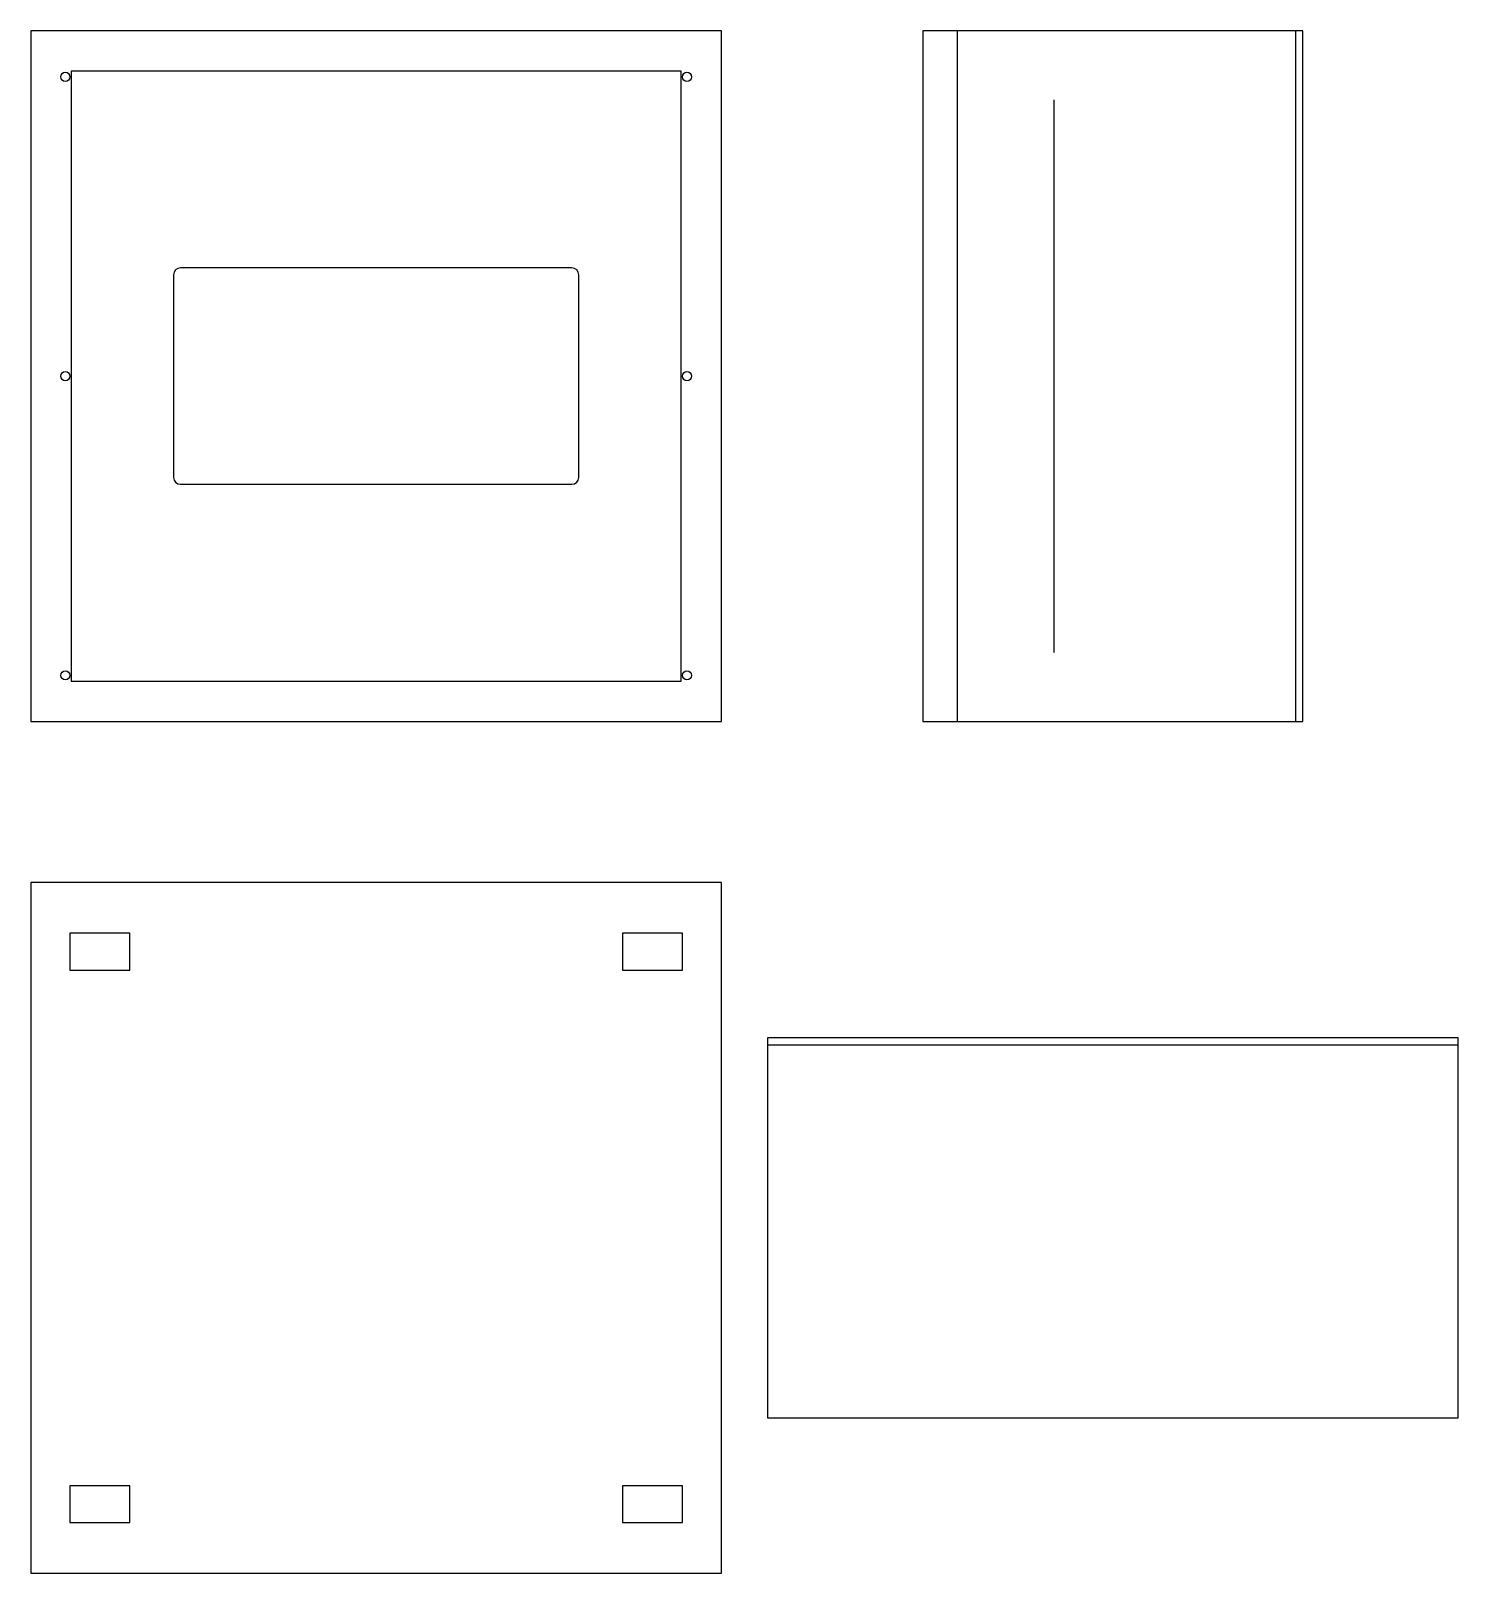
# Model space of a CAD drawing. Extents: x -270 to 350, y -220 to 450.
import ezdxf

# ---------------------------------------------------------------- set-up
doc = ezdxf.new("R2010")
doc.units = 0
for name, color, linetype in [('CUT', 1, 'CONTINUOUS'), ('MARK', 3, 'CONTINUOUS'), ('REF', 8, 'CONTINUOUS')]:
    doc.layers.add(name, color=color, linetype=linetype)

msp = doc.modelspace()

# ---------------------------------------------------------------- linework, layer by layer
at = {"layer": 'CUT'}
for p, q in [((30, 450), (-270, 450)), ((-270, 450), (-270, 150)), ((30, 150), (30, 450)), ((282.5, 450), (117.5, 450)), ((117.5, 450), (117.5, 150)), ((282.5, 150), (282.5, 450)), ((-208, 344), (-208, 256)), ((-35, 347), (-205, 347)), ((-32, 256), (-32, 344)), ((-205, 253), (-35, 253)), ((-270, 150), (30, 150)), ((117.5, 150), (282.5, 150)), ((30, 80), (-270, 80)), ((-270, 80), (-270, -220)), ((30, -220), (30, 80)), ((350, 12.5), (50, 12.5)), ((50, 12.5), (50, -152.5)), ((350, -152.5), (350, 12.5)), ((50, -152.5), (350, -152.5)), ((-270, -220), (30, -220))]:
    msp.add_line(p, q, dxfattribs=at)
for centre, start, end in [((-205, 344), 90, 180), ((-35, 344), 0, 90), ((-205, 256), 180, 270), ((-35, 256), 270, 360)]:
    msp.add_arc(centre, 3, start, end, dxfattribs=at)
at = {"layer": 'MARK'}
for p, q in [((132.5, 150), (132.5, 450)), ((279.5, 150), (279.5, 450)), ((174.5, 180), (174.5, 420)), ((-227, 58), (-253, 58)), ((-253, 58), (-253, 42)), ((-227, 42), (-227, 58)), ((13, 58), (-13, 58)), ((-13, 58), (-13, 42)), ((13, 42), (13, 58)), ((-253, 42), (-227, 42)), ((-13, 42), (13, 42)), ((-227, -182), (-253, -182)), ((-253, -182), (-253, -198)), ((-227, -198), (-227, -182)), ((13, -182), (-13, -182)), ((-13, -182), (-13, -198)), ((13, -198), (13, -182)), ((-253, -198), (-227, -198)), ((-13, -198), (13, -198))]:
    msp.add_line(p, q, dxfattribs=at)
for centre in [(-255, 430), (15, 430), (-255, 300), (15, 300), (-255, 170), (15, 170)]:
    msp.add_circle(centre, 2, dxfattribs=at)
at = {"layer": 'REF'}
for p, q in [((12.5, 432.5), (-252.5, 432.5)), ((-252.5, 432.5), (-252.5, 167.5)), ((12.5, 167.5), (12.5, 432.5)), ((-252.5, 167.5), (12.5, 167.5)), ((50, 9.5), (350, 9.5))]:
    msp.add_line(p, q, dxfattribs=at)

doc.saveas('drawing.dxf')
